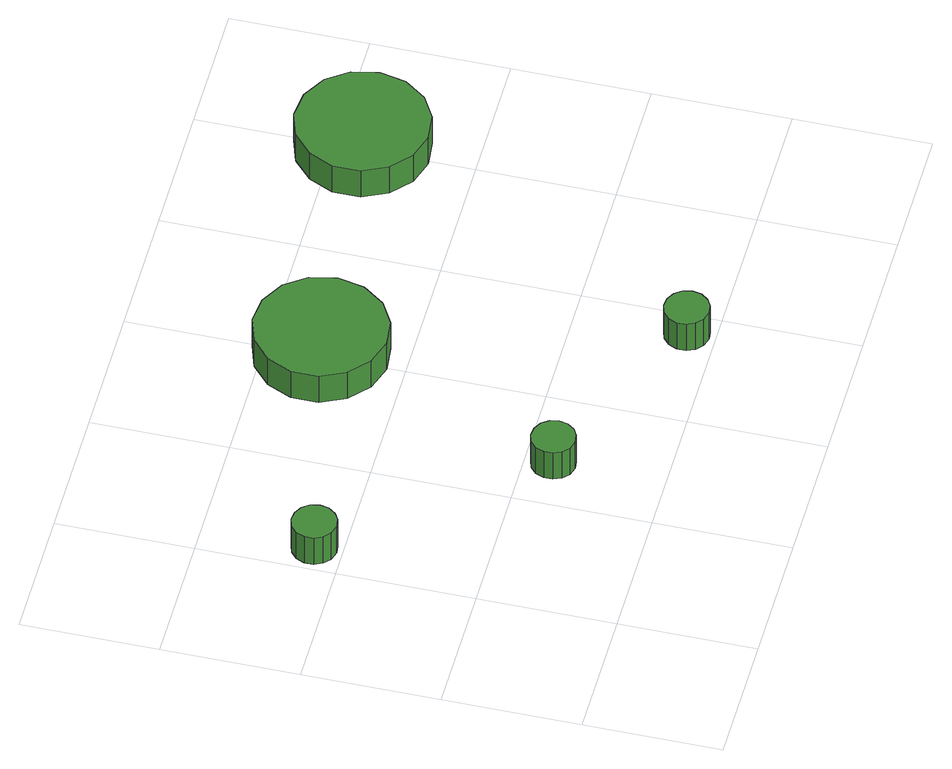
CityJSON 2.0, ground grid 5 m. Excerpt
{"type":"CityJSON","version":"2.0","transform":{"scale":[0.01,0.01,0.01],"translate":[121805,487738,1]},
"CityObjects":{
"tree1":{"type":"SolitaryVegetationObject","attributes":{"function":"something"},"geometry":[{"type":"MultiSurface","lod":"1","boundaries":[[[0,1,2,3,4,5,6,7,8,9,10,11,12,13,14]],[[15,16,17,18,19,20,21,22,23,24,25,26,27,28,29]],[[0,29,28,1]],[[1,28,27,2]],[[2,27,26,3]],[[3,26,25,4]],[[4,25,24,5]],[[5,24,23,6]],[[6,23,22,7]],[[7,22,21,8]],[[8,21,20,9]],[[9,20,19,10]],[[10,19,18,11]],[[11,18,17,12]],[[12,17,16,13]],[[13,16,15,14]],[[14,15,29,0]]]}]},
"tree2":{"type":"SolitaryVegetationObject","attributes":{"function":"something"},"geometry":[{"type":"MultiSurface","lod":"1","boundaries":[[[30,31,32,33,34,35,36,37,38,39,40,41,42,43,44]],[[45,46,47,48,49,50,51,52,53,54,55,56,57,58,59]],[[30,59,58,31]],[[31,58,57,32]],[[32,57,56,33]],[[33,56,55,34]],[[34,55,54,35]],[[35,54,53,36]],[[36,53,52,37]],[[37,52,51,38]],[[38,51,50,39]],[[39,50,49,40]],[[40,49,48,41]],[[41,48,47,42]],[[42,47,46,43]],[[43,46,45,44]],[[44,45,59,30]]]}]},
"tree3":{"type":"SolitaryVegetationObject","attributes":{"function":"something"},"geometry":[{"type":"MultiSurface","lod":"1","boundaries":[[[60,61,62,63,64,65,66,67,68,69,70,71,72,73,74]],[[75,76,77,78,79,80,81,82,83,84,85,86,87,88,89]],[[60,89,88,61]],[[61,88,87,62]],[[62,87,86,63]],[[63,86,85,64]],[[64,85,84,65]],[[65,84,83,66]],[[66,83,82,67]],[[67,82,81,68]],[[68,81,80,69]],[[69,80,79,70]],[[70,79,78,71]],[[71,78,77,72]],[[72,77,76,73]],[[73,76,75,74]],[[74,75,89,60]]]}]},
"tree4":{"type":"SolitaryVegetationObject","attributes":{"function":"something"},"geometry":[{"type":"MultiSurface","lod":"1","boundaries":[[[90,91,92,93,94,95,96,97,98,99,100,101,102,103,104]],[[105,106,107,108,109,110,111,112,113,114,115,116,117,118,119]],[[90,119,118,91]],[[91,118,117,92]],[[92,117,116,93]],[[93,116,115,94]],[[94,115,114,95]],[[95,114,113,96]],[[96,113,112,97]],[[97,112,111,98]],[[98,111,110,99]],[[99,110,109,100]],[[100,109,108,101]],[[101,108,107,102]],[[102,107,106,103]],[[103,106,105,104]],[[104,105,119,90]]]}]},
"tree5":{"type":"SolitaryVegetationObject","attributes":{"function":"something"},"geometry":[{"type":"MultiSurface","lod":"1","boundaries":[[[120,121,122,123,124,125,126,127,128,129,130,131,132,133,134]],[[135,136,137,138,139,140,141,142,143,144,145,146,147,148,149]],[[120,149,148,121]],[[121,148,147,122]],[[122,147,146,123]],[[123,146,145,124]],[[124,145,144,125]],[[125,144,143,126]],[[126,143,142,127]],[[127,142,141,128]],[[128,141,140,129]],[[129,140,139,130]],[[130,139,138,131]],[[131,138,137,132]],[[132,137,136,133]],[[133,136,135,134]],[[134,135,149,120]]]}]}
},
"vertices":[
[181,1100,148],[174,1133,148],[154,1160,148],[125,1177,148],[92,1181,148],[59,1170,148],[34,1148,148],[20,1117,148],[20,1083,148],[34,1052,148],[59,1030,148],[92,1019,148],[125,1023,148],[154,1040,148],[174,1067,148],[174,1067,19],[154,1040,19],[125,1023,19],[92,1019,19],[59,1030,19],[34,1052,19],[20,1083,19],[20,1117,19],[34,1148,19],[59,1170,19],[92,1181,19],[125,1177,19],[154,1160,19],[174,1133,19],[181,1100,19],
[779,400,141],[772,432,141],[753,459,141],[724,475,141],[692,479,141],[660,469,141],[636,447,141],[623,416,141],[623,384,141],[636,353,141],[660,331,141],[692,321,141],[724,325,141],[753,341,141],[772,368,141],[772,368,12],[753,341,12],[724,325,12],[692,321,12],[660,331,12],[636,353,12],[623,384,12],[623,416,12],[636,447,12],[660,469,12],[692,479,12],[724,475,12],[753,459,12],[772,432,12],[779,400,12],
[1240,1300,164],[1219,1398,164],[1161,1478,164],[1074,1528,164],[975,1539,164],[880,1508,164],[806,1441,164],[765,1350,164],[765,1250,164],[806,1159,164],[880,1092,164],[975,1061,164],[1074,1072,164],[1161,1122,164],[1219,1202,164],[1219,1202,35],[1161,1122,35],[1074,1072,35],[975,1061,35],[880,1092,35],[806,1159,35],[765,1250,35],[765,1350,35],[806,1441,35],[880,1508,35],[975,1539,35],[1074,1528,35],[1161,1478,35],[1219,1398,35],[1240,1300,35],
[1481,100,156],[1474,133,156],[1454,160,156],[1425,177,156],[1392,181,156],[1359,170,156],[1334,148,156],[1320,117,156],[1320,83,156],[1334,52,156],[1359,30,156],[1392,19,156],[1425,23,156],[1454,40,156],[1474,67,156],[1474,67,27],[1454,40,27],[1425,23,27],[1392,19,27],[1359,30,27],[1334,52,27],[1320,83,27],[1320,117,27],[1334,148,27],[1359,170,27],[1392,181,27],[1425,177,27],[1454,160,27],[1474,133,27],[1481,100,27],
[2240,1400,157],[2219,1498,157],[2161,1578,157],[2074,1628,157],[1975,1639,157],[1880,1608,157],[1806,1541,157],[1765,1450,157],[1765,1350,157],[1806,1259,157],[1880,1192,157],[1975,1161,157],[2074,1172,157],[2161,1222,157],[2219,1302,157],[2219,1302,28],[2161,1222,28],[2074,1172,28],[1975,1161,28],[1880,1192,28],[1806,1259,28],[1765,1350,28],[1765,1450,28],[1806,1541,28],[1880,1608,28],[1975,1639,28],[2074,1628,28],[2161,1578,28],[2219,1498,28],[2240,1400,28]
]}
